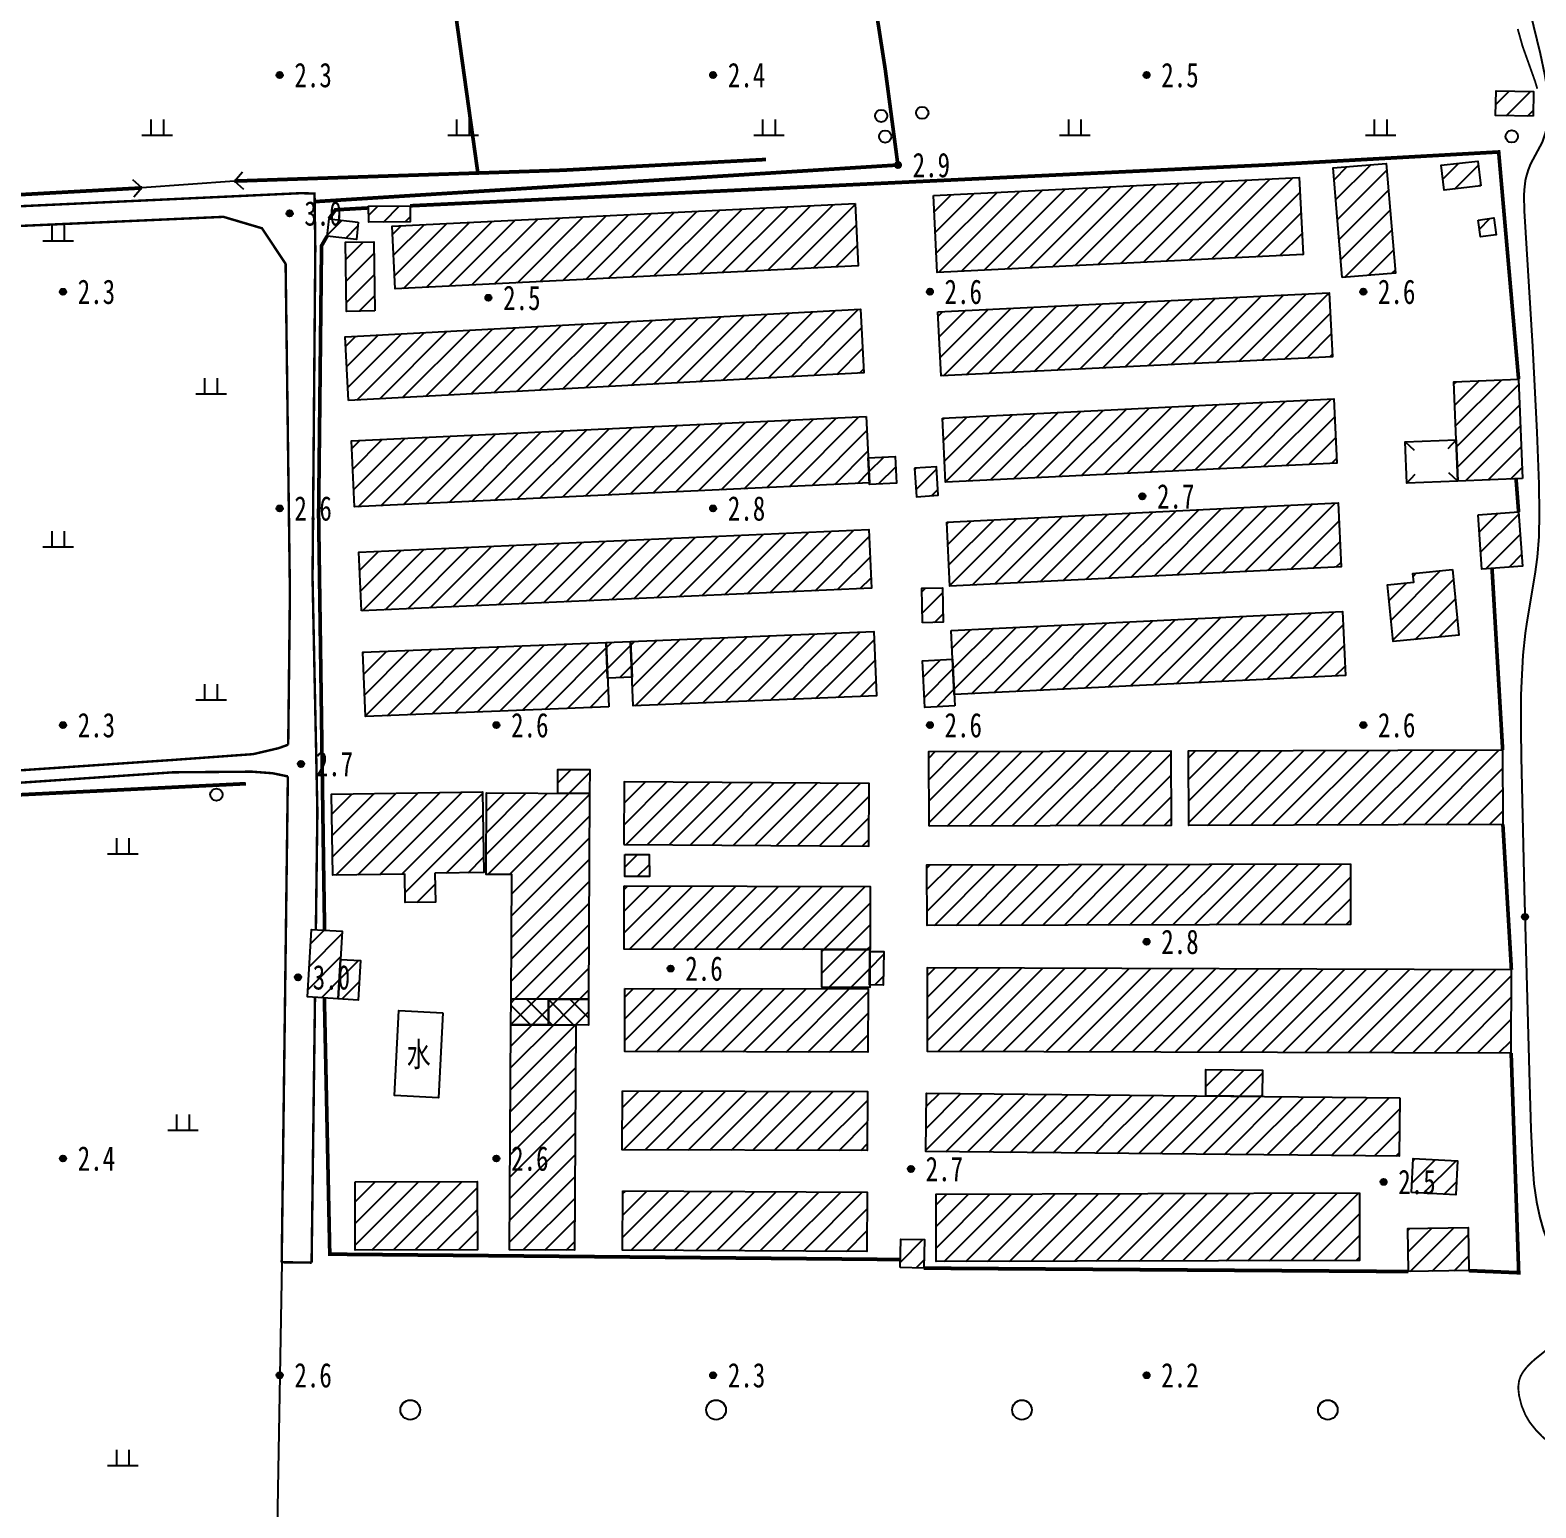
# Model space of a CAD drawing. Header units: metres. Extents: x 494039 to 619385, y 3351420 to 3402703.
# Drawn here: x 589839.6 to 590085.7, y 3392654.9 to 3392896.5 of the extents above; entities that cross this region are included whole.
import ezdxf
from ezdxf.enums import TextEntityAlignment as Align

# ---------------------------------------------------------------- set-up
doc = ezdxf.new("R2010")
doc.units = ezdxf.units.M
for name, pattern in [('2180', [0]), ('2430', [0]), ('4410a', [0]), ('8521', [0]), ('9610', [0])]:
    doc.linetypes.add(name, pattern=pattern)
for name, color, linetype in [('220200', 130, 'Continuous'), ('220900', 130, '2180'), ('261000', 141, 'Continuous'), ('310300', 8, 'Continuous'), ('310500', 8, 'Continuous'), ('310600', 8, 'Continuous'), ('380201', 8, '2430'), ('420500', 8, 'Continuous'), ('440200', 8, '4410a'), ('510301', 8, 'Continuous'), ('720100', 8, 'Continuous'), ('760201', 8, '8521'), ('810100', 8, '9610'), ('810302', 8, 'Continuous'), ('810501', 8, 'Continuous')]:
    doc.layers.add(name, color=color, linetype=linetype)
doc.layers.add('710101', color=8, linetype='Continuous', lineweight=0)
pattern_1 = [(45, (0, 0), (-1.767766953, 1.767766953), []), (135, (0, 0), (-1.767766953, -1.767766953), [])]
pattern_2 = [(45, (0, 0), (-1.767766953, 1.767766953), [])]

# ---------------------------------------------------------------- blocks, each defined once
blk = doc.blocks.new('gc170')
at = {"linetype": 'Continuous'}
blk.add_circle((0, 0), 0.5, dxfattribs=at)
blk = doc.blocks.new('p_point')
for radius in [0.25, 0.2, 0.15, 0.1, 0.05]:
    blk.add_circle((0, 0), radius)
blk.add_point((0, 0))
blk = doc.blocks.new('v1')
blk.add_circle((0, 0), 0.8)
blk = doc.blocks.new('vm')
at = {"linetype": 'Continuous'}
for p, q in [((-0.5, 0), (-0.5, 1.3)), ((0.5, 1.3), (0.5, 0)), ((1.25, 0), (-1.25, 0))]:
    blk.add_line(p, q, dxfattribs=at)
blk = doc.blocks.new('1-3&1-4')
at = {"layer": '310300', "linetype": 'Continuous'}
h = blk.add_hatch(dxfattribs=at)
h.set_pattern_fill('ANSI31', color=8, scale=20, style=0)
h.set_pattern_definition(pattern_2)
h.paths.add_polyline_path([(590085.2551, 3392882.3874), (590079.1473, 3392882.4788), (590079.2079, 3392886.5284), (590085.3156, 3392886.4371)])
h = blk.add_hatch(dxfattribs=at)
h.set_pattern_fill('ANSI31', color=8, scale=20, style=0)
h.set_pattern_definition(pattern_2)
h.paths.add_polyline_path([(590054.0772, 3392856.0257), (590052.5918, 3392873.948), (590061.2662, 3392874.6669), (590062.7516, 3392856.7447)])
h = blk.add_hatch(dxfattribs=at)
h.set_pattern_fill('ANSI31', color=8, scale=20, style=0)
h.set_pattern_definition(pattern_2)
h.paths.add_polyline_path([(590076.7088, 3392870.9801), (590070.7144, 3392870.2772), (590070.2362, 3392874.3553), (590076.2306, 3392875.0582)])
h = blk.add_hatch(dxfattribs=at)
h.set_pattern_fill('ANSI31', color=8, scale=20, style=0)
h.set_pattern_definition(pattern_2)
h.paths.add_polyline_path([(589987.2462, 3392869.4218), (590047.0533, 3392872.3507), (590047.6688, 3392859.7825), (589987.8617, 3392856.8536)])
h = blk.add_hatch(dxfattribs=at)
h.set_pattern_fill('ANSI31', color=8, scale=20, style=0)
h.set_pattern_definition(pattern_2)
h.paths.add_polyline_path([(589901.6947, 3392867.7388), (589901.7213, 3392865.1234), (589894.941, 3392865.0545), (589894.9145, 3392867.6699)])
h = blk.add_hatch(dxfattribs=at)
h.set_pattern_fill('ANSI31', color=8, scale=20, style=0)
h.set_pattern_definition(pattern_2)
h.paths.add_polyline_path([(589974.4525, 3392868.1382), (589974.9592, 3392857.9224), (589899.2663, 3392854.1685), (589898.7596, 3392864.3844)])
h = blk.add_hatch(dxfattribs=at)
h.set_pattern_fill('ANSI31', color=8, scale=20, style=0)
h.set_pattern_definition(pattern_2)
h.paths.add_polyline_path([(589893.2273, 3392865.0805), (589892.9135, 3392862.2478), (589888.1201, 3392862.7788), (589888.4339, 3392865.6115)])
h = blk.add_hatch(dxfattribs=at)
h.set_pattern_fill('ANSI31', color=8, scale=20, style=0)
h.set_pattern_definition(pattern_2)
h.paths.add_polyline_path([(590076.2835, 3392865.3912), (590078.8527, 3392865.7439), (590079.2269, 3392863.0179), (590076.6577, 3392862.6652)])
h = blk.add_hatch(dxfattribs=at)
h.set_pattern_fill('ANSI31', color=8, scale=20, style=0)
h.set_pattern_definition(pattern_2)
h.paths.add_polyline_path([(589895.9277, 3392850.5396), (589891.2971, 3392850.4799), (589891.1513, 3392861.7886), (589895.7819, 3392861.8483)])
h = blk.add_hatch(dxfattribs=at)
h.set_pattern_fill('ANSI31', color=8, scale=20, style=0)
h.set_pattern_definition(pattern_2)
h.paths.add_polyline_path([(589987.9714, 3392850.3891), (590051.9506, 3392853.5222), (590052.4633, 3392843.0516), (589988.4841, 3392839.9185)])
h = blk.add_hatch(dxfattribs=at)
h.set_pattern_fill('ANSI31', color=8, scale=20, style=0)
h.set_pattern_definition(pattern_2)
h.paths.add_polyline_path([(589891.6141, 3392835.9105), (589891.0571, 3392846.325), (589975.33, 3392850.8324), (589975.887, 3392840.4178)])
h = blk.add_hatch(dxfattribs=at)
h.set_pattern_fill('ANSI31', color=8, scale=20, style=0)
h.set_pattern_definition(pattern_2)
h.paths.add_polyline_path([(590083.5382, 3392823.1316), (590072.9609, 3392822.7158), (590072.3213, 3392838.9846), (590082.8986, 3392839.4004)])
h = blk.add_hatch(dxfattribs=at)
h.set_pattern_fill('ANSI31', color=8, scale=20, style=0)
h.set_pattern_definition(pattern_2)
h.paths.add_polyline_path([(589988.7063, 3392833.0231), (590052.6855, 3392836.1563), (590053.1983, 3392825.6857), (589989.2191, 3392822.5525)])
h = blk.add_hatch(dxfattribs=at)
h.set_pattern_fill('ANSI31', color=8, scale=20, style=0)
h.set_pattern_definition(pattern_2)
h.paths.add_polyline_path([(589976.2621, 3392833.2728), (589976.7696, 3392822.4516), (589892.5968, 3392818.5037), (589892.0892, 3392829.3248)])
h = blk.add_hatch(dxfattribs=at)
h.set_pattern_fill('ANSI31', color=8, scale=20, style=0)
h.set_pattern_definition(pattern_2)
h.paths.add_polyline_path([(589976.578, 3392826.5369), (589980.9976, 3392826.7442), (589981.2016, 3392822.394), (589976.782, 3392822.1867)])
h = blk.add_hatch(dxfattribs=at)
h.set_pattern_fill('ANSI31', color=8, scale=20, style=0)
h.set_pattern_definition(pattern_2)
h.paths.add_polyline_path([(589984.1713, 3392824.8317), (589984.475, 3392820.1791), (589988.0275, 3392820.411), (589987.7239, 3392825.0636)])
h = blk.add_hatch(dxfattribs=at)
h.set_pattern_fill('ANSI31', color=8, scale=20, style=0)
h.set_pattern_definition(pattern_2)
h.paths.add_polyline_path([(589989.4191, 3392816.0333), (590053.3983, 3392819.1664), (590053.9111, 3392808.6958), (589989.9319, 3392805.5627)])
h = blk.add_hatch(dxfattribs=at)
h.set_pattern_fill('ANSI31', color=8, scale=20, style=0)
h.set_pattern_definition(pattern_2)
h.paths.add_polyline_path([(590076.2688, 3392817.2149), (590082.9, 3392817.6774), (590083.5179, 3392808.8177), (590076.8867, 3392808.3552)])
h = blk.add_hatch(dxfattribs=at)
h.set_pattern_fill('ANSI31', color=8, scale=20, style=0)
h.set_pattern_definition(pattern_2)
h.paths.add_polyline_path([(589893.7194, 3392801.53), (589893.294, 3392811.1351), (589976.6661, 3392814.8281), (589977.0916, 3392805.2231)])
h = blk.add_hatch(dxfattribs=at)
h.set_pattern_fill('ANSI31', color=8, scale=20, style=0)
h.set_pattern_definition(pattern_2)
h.paths.add_polyline_path([(590072.0714, 3392808.2829), (590073.1342, 3392797.5617), (590062.4084, 3392796.4985), (590061.4882, 3392805.7823), (590065.7643, 3392806.2062), (590065.6219, 3392807.6436)])
h = blk.add_hatch(dxfattribs=at)
h.set_pattern_fill('ANSI31', color=8, scale=20, style=0)
h.set_pattern_definition(pattern_2)
h.paths.add_polyline_path([(589985.4529, 3392799.5802), (589985.3531, 3392805.203), (589988.7257, 3392805.2629), (589988.8255, 3392799.6402)])
h = blk.add_hatch(dxfattribs=at)
h.set_pattern_fill('ANSI31', color=8, scale=20, style=0)
h.set_pattern_definition(pattern_2)
h.paths.add_polyline_path([(589990.1296, 3392798.2949), (590054.1088, 3392801.428), (590054.6216, 3392790.9574), (589990.6424, 3392787.8242)])
h = blk.add_hatch(dxfattribs=at)
h.set_pattern_fill('ANSI31', color=8, scale=20, style=0)
h.set_pattern_definition(pattern_2)
h.paths.add_polyline_path([(589937.7366, 3392796.5311), (589977.4872, 3392798.146), (589977.9151, 3392787.6128), (589938.1645, 3392785.9978)])
h = blk.add_hatch(dxfattribs=at)
h.set_pattern_fill('ANSI31', color=8, scale=20, style=0)
h.set_pattern_definition(pattern_2)
h.paths.add_polyline_path([(589934.1548, 3392785.8349), (589894.3957, 3392784.2197), (589893.9677, 3392794.7529), (589933.7268, 3392796.3682)])
h = blk.add_hatch(dxfattribs=at)
h.set_pattern_fill('ANSI31', color=8, scale=20, style=0)
h.set_pattern_definition(pattern_2)
h.paths.add_polyline_path([(589937.9746, 3392790.6729), (589933.9648, 3392790.51), (589933.7268, 3392796.3682), (589937.7366, 3392796.5311)])
h = blk.add_hatch(dxfattribs=at)
h.set_pattern_fill('ANSI31', color=8, scale=20, style=0)
h.set_pattern_definition(pattern_2)
h.paths.add_polyline_path([(589990.7335, 3392785.9635), (589985.8437, 3392785.724), (589985.4696, 3392793.363), (589990.3594, 3392793.6025)])
h = blk.add_hatch(dxfattribs=at)
h.set_pattern_fill('ANSI31', color=8, scale=20, style=0)
h.set_pattern_definition(pattern_2)
h.paths.add_polyline_path([(589986.5519, 3392766.3101), (589986.5167, 3392778.4972), (590026.0739, 3392778.6114), (590026.109, 3392766.4243)])
h = blk.add_hatch(dxfattribs=at)
h.set_pattern_fill('ANSI31', color=8, scale=20, style=0)
h.set_pattern_definition(pattern_2)
h.paths.add_polyline_path([(590080.2947, 3392778.768), (590080.3298, 3392766.5808), (590028.9975, 3392766.4326), (590028.9623, 3392778.6198)])
h = blk.add_hatch(dxfattribs=at)
h.set_pattern_fill('ANSI31', color=8, scale=20, style=0)
h.set_pattern_definition(pattern_2)
h.paths.add_polyline_path([(589925.8369, 3392771.6769), (589925.8588, 3392775.5866), (589931.0626, 3392775.5575), (589931.0407, 3392771.6478)])
h = blk.add_hatch(dxfattribs=at)
h.set_pattern_fill('ANSI31', color=8, scale=20, style=0)
h.set_pattern_definition(pattern_2)
h.paths.add_polyline_path([(589936.6397, 3392763.3267), (589976.6678, 3392763.065), (589976.7345, 3392773.273), (589936.7065, 3392773.5348)])
h = blk.add_hatch(dxfattribs=at)
h.set_pattern_fill('ANSI31', color=8, scale=20, style=0)
h.set_pattern_definition(pattern_2)
h.paths.add_polyline_path([(589905.7541, 3392758.624), (589905.8255, 3392753.9025), (589900.9093, 3392753.8281), (589900.839, 3392758.4742), (589889.0623, 3392758.2959), (589888.8616, 3392771.5468), (589913.5202, 3392771.9201), (589913.7197, 3392758.7446)])
h = blk.add_hatch(dxfattribs=at)
h.set_pattern_fill('ANSI31', color=8, scale=20, style=0)
h.set_pattern_definition(pattern_2)
h.paths.add_polyline_path([(589918.1929, 3392738.0826), (589918.3064, 3392758.3962), (589914.1234, 3392758.4195), (589914.1978, 3392771.7419), (589931.0407, 3392771.6478), (589930.8528, 3392738.0119)])
h = blk.add_hatch(dxfattribs=at)
h.set_pattern_fill('ANSI31', color=8, scale=20, style=0)
h.set_pattern_definition(pattern_2)
h.paths.add_polyline_path([(589936.7953, 3392761.6649), (589940.7968, 3392761.6844), (589940.8144, 3392758.0802), (589936.8129, 3392758.0607)])
h = blk.add_hatch(dxfattribs=at)
h.set_pattern_fill('ANSI31', color=8, scale=20, style=0)
h.set_pattern_definition(pattern_2)
h.paths.add_polyline_path([(590055.3985, 3392760.165), (590055.4208, 3392750.234), (589986.2017, 3392750.078), (589986.1793, 3392760.009)])
h = blk.add_hatch(dxfattribs=at)
h.set_pattern_fill('ANSI31', color=8, scale=20, style=0)
h.set_pattern_definition(pattern_2)
h.paths.add_polyline_path([(589936.6974, 3392756.5464), (589976.9025, 3392756.4483), (589976.8773, 3392746.1239), (589936.6722, 3392746.222)])
h = blk.add_hatch(dxfattribs=at)
h.set_pattern_fill('ANSI31', color=8, scale=20, style=0)
h.set_pattern_definition(pattern_2)
h.paths.add_polyline_path([(589889.9164, 3392738.0888), (589884.896, 3392738.3913), (589885.5619, 3392749.4422), (589890.5823, 3392749.1397)])
h = blk.add_hatch(dxfattribs=at)
h.set_pattern_fill('ANSI31', color=8, scale=20, style=0)
h.set_pattern_definition(pattern_2)
h.paths.add_polyline_path([(589890.3043, 3392744.5262), (589893.6084, 3392744.3271), (589893.2205, 3392737.8897), (589889.9164, 3392738.0888)])
h = blk.add_hatch(dxfattribs=at)
h.set_pattern_fill('ANSI31', color=8, scale=20, style=0)
h.set_pattern_definition(pattern_2)
h.paths.add_polyline_path([(589976.8412, 3392746.124), (589976.8262, 3392739.9481), (589968.9888, 3392739.9673), (589969.0039, 3392746.1431)])
h = blk.add_hatch(dxfattribs=at)
h.set_pattern_fill('ANSI31', color=8, scale=20, style=0)
h.set_pattern_definition(pattern_2)
h.paths.add_polyline_path([(589976.8723, 3392745.8432), (589979.1093, 3392745.8029), (589979.0109, 3392740.3424), (589976.7739, 3392740.3827)])
h = blk.add_hatch(dxfattribs=at)
h.set_pattern_fill('ANSI31', color=8, scale=20, style=0)
h.set_pattern_definition(pattern_2)
h.paths.add_polyline_path([(590081.6852, 3392729.2317), (590081.7259, 3392742.8461), (589986.2437, 3392743.1318), (589986.203, 3392729.5174)])
h = blk.add_hatch(dxfattribs=at)
h.set_pattern_fill('ANSI31', color=8, scale=20, style=0)
h.set_pattern_definition(pattern_2)
h.paths.add_polyline_path([(589936.8031, 3392739.7972), (589976.5521, 3392739.6941), (589976.5253, 3392729.352), (589936.7762, 3392729.4551)])
h = blk.add_hatch(dxfattribs=at)
h.set_pattern_fill('ANSI31', color=8, scale=20, style=0)
h.set_pattern_definition(pattern_2)
h.paths.add_polyline_path([(589928.7868, 3392733.7918), (589928.5811, 3392696.9738), (589917.9636, 3392697.0331), (589918.1693, 3392733.8512)])
h = blk.add_hatch(dxfattribs=at)
h.set_pattern_fill('ANSI31', color=8, scale=20, style=0)
h.set_pattern_definition(pattern_2)
h.paths.add_polyline_path([(590031.7558, 3392722.2132), (590031.7965, 3392726.5068), (590041.038, 3392726.4192), (590040.9973, 3392722.1256)])
h = blk.add_hatch(dxfattribs=at)
h.set_pattern_fill('ANSI31', color=8, scale=20, style=0)
h.set_pattern_definition(pattern_2)
h.paths.add_polyline_path([(589936.388, 3392723.0487), (589976.4467, 3392722.9597), (589976.4253, 3392713.3036), (589936.3665, 3392713.3926)])
h = blk.add_hatch(dxfattribs=at)
h.set_pattern_fill('ANSI31', color=8, scale=20, style=0)
h.set_pattern_definition(pattern_2)
h.paths.add_polyline_path([(590063.4671, 3392721.9126), (590063.3767, 3392712.3738), (589985.9977, 3392713.1072), (589986.0881, 3392722.646)])
h = blk.add_hatch(dxfattribs=at)
h.set_pattern_fill('ANSI31', color=8, scale=20, style=0)
h.set_pattern_definition(pattern_2)
h.paths.add_polyline_path([(590065.3768, 3392706.4065), (590065.6572, 3392711.9748), (590072.9316, 3392711.6085), (590072.6513, 3392706.0402)])
h = blk.add_hatch(dxfattribs=at)
h.set_pattern_fill('ANSI31', color=8, scale=20, style=0)
h.set_pattern_definition(pattern_2)
h.paths.add_polyline_path([(589892.697, 3392708.1839), (589912.6739, 3392708.2369), (589912.7035, 3392697.0625), (589892.7266, 3392697.0095)])
h = blk.add_hatch(dxfattribs=at)
h.set_pattern_fill('ANSI31', color=8, scale=20, style=0)
h.set_pattern_definition(pattern_2)
h.paths.add_polyline_path([(589936.4403, 3392706.6908), (589976.3877, 3392706.4698), (589976.3342, 3392696.7837), (589936.3868, 3392697.0046)])
h = blk.add_hatch(dxfattribs=at)
h.set_pattern_fill('ANSI31', color=8, scale=20, style=0)
h.set_pattern_definition(pattern_2)
h.paths.add_polyline_path([(590056.8854, 3392706.3467), (590056.9151, 3392695.3154), (589987.692, 3392695.1286), (589987.6622, 3392706.1599)])
h = blk.add_hatch(dxfattribs=at)
h.set_pattern_fill('ANSI31', color=8, scale=20, style=0)
h.set_pattern_definition(pattern_2)
h.paths.add_polyline_path([(590074.7659, 3392693.6463), (590064.8868, 3392693.4956), (590064.779, 3392700.5597), (590074.6582, 3392700.7103)])
h = blk.add_hatch(dxfattribs=at)
h.set_pattern_fill('ANSI31', color=8, scale=20, style=0)
h.set_pattern_definition(pattern_2)
h.paths.add_polyline_path([(589981.7975, 3392694.1329), (589981.8921, 3392698.7938), (589985.7603, 3392698.7153), (589985.6657, 3392694.0545)])
at = {"layer": '310500', "linetype": 'Continuous'}
h = blk.add_hatch(dxfattribs=at)
h.set_pattern_fill('ANSI37', color=8, scale=20, style=0)
h.set_pattern_definition(pattern_1)
h.paths.add_polyline_path([(589924.3237, 3392738.0483), (589924.3, 3392733.8169), (589918.1693, 3392733.8512), (589918.1929, 3392738.0826)])
h = blk.add_hatch(dxfattribs=at)
h.set_pattern_fill('ANSI37', color=8, scale=20, style=0)
h.set_pattern_definition(pattern_1)
h.paths.add_polyline_path([(589924.3237, 3392738.0483), (589930.8528, 3392738.0119), (589930.8292, 3392733.7804), (589924.3, 3392733.8169)])
at = {"layer": '220200', "color": 141, "linetype": 'Continuous', "const_width": 0.6, "flags": 128}
for points in [[(589912.7697, 3392873.0945), (589903.1285, 3392942.0924)], [(589872.9621, 3392871.7772), (589926.5828, 3392873.5516), (589959.8782, 3392875.3133)], [(589635.486, 3392859.7409), (589691.3171, 3392863.2196), (589763.1181, 3392866.4524), (589829.4436, 3392869.0936), (589857.8572, 3392870.6593)]]:
    blk.add_lwpolyline(points, dxfattribs=at)
at = {"layer": '220200', "color": 141, "linetype": 'Continuous', "const_width": 0.6, "elevation": 3.0347, "flags": 128}
blk.add_lwpolyline([(589807.5351, 3392768.4397), (589836.691, 3392771.3875), (589874.8435, 3392773.2555)], dxfattribs=at)
at = {"layer": '220900', "color": 141, "linetype": 'Continuous'}
for p, q in [((589857.8572, 3392870.6593), (589856.3425, 3392871.9653)), ((589872.9621, 3392871.7772), (589874.2681, 3392873.2919)), ((589872.9621, 3392871.7772), (589874.4768, 3392870.4712)), ((589857.8572, 3392870.6593), (589856.5512, 3392869.1446))]:
    blk.add_line(p, q, dxfattribs=at)
at = {"layer": '220900', "color": 141, "linetype": '2180', "elevation": 2.7966, "flags": 128}
blk.add_lwpolyline([(589872.9621, 3392871.7772), (589857.8572, 3392870.6593)], dxfattribs=at)
at = {"layer": '261000', "color": 141, "linetype": 'Continuous', "flags": 128}
blk.add_lwpolyline([(589907.0476, 3392735.7743), (589906.3181, 3392721.8856), (589899.1431, 3392722.2625), (589899.8726, 3392736.1512)], close=True, dxfattribs=at)
at = {"layer": '310300', "color": 8, "linetype": 'Continuous', "flags": 128}
for points, elevation in [([(590085.2551, 3392882.3874), (590079.1473, 3392882.4788), (590079.2079, 3392886.5284), (590085.3156, 3392886.4371)], 6.7615), ([(590054.0772, 3392856.0257), (590052.5918, 3392873.948), (590061.2662, 3392874.6669), (590062.7516, 3392856.7447)], 7.268), ([(590076.7088, 3392870.9801), (590070.7144, 3392870.2772), (590070.2362, 3392874.3553), (590076.2306, 3392875.0582)], 7.2279), ([(589987.2462, 3392869.4218), (590047.0533, 3392872.3507), (590047.6688, 3392859.7825), (589987.8617, 3392856.8536)], 6.4944), ([(589974.4525, 3392868.1382), (589974.9592, 3392857.9224), (589899.2663, 3392854.1685), (589898.7596, 3392864.3844)], 6.4641), ([(589895.9277, 3392850.5396), (589891.2971, 3392850.4799), (589891.1513, 3392861.7886), (589895.7819, 3392861.8483)], 6.9601), ([(589987.9714, 3392850.3891), (590051.9506, 3392853.5222), (590052.4633, 3392843.0516), (589988.4841, 3392839.9185)], 6.4944), ([(589891.6141, 3392835.9105), (589891.0571, 3392846.325), (589975.33, 3392850.8324), (589975.887, 3392840.4178)], 6.5785), ([(590083.5382, 3392823.1316), (590072.9609, 3392822.7158), (590072.3213, 3392838.9846), (590082.8986, 3392839.4004)], 8.3387), ([(589988.7063, 3392833.0231), (590052.6855, 3392836.1563), (590053.1983, 3392825.6857), (589989.2191, 3392822.5525)], 6.4944), ([(589976.2621, 3392833.2728), (589976.7696, 3392822.4516), (589892.5968, 3392818.5037), (589892.0892, 3392829.3248)], 6.6644), ([(589976.578, 3392826.5369), (589980.9976, 3392826.7442), (589981.2016, 3392822.394), (589976.782, 3392822.1867)], 6.2065), ([(589984.1713, 3392824.8317), (589984.475, 3392820.1791), (589988.0275, 3392820.411), (589987.7239, 3392825.0636)], 6.6447), ([(589989.4191, 3392816.0333), (590053.3983, 3392819.1664), (590053.9111, 3392808.6958), (589989.9319, 3392805.5627)], 6.4944), ([(590072.0714, 3392808.2829), (590073.1342, 3392797.5617), (590062.4084, 3392796.4985), (590061.4882, 3392805.7823), (590065.7643, 3392806.2062), (590065.6219, 3392807.6436)], 11.3438), ([(589985.4529, 3392799.5802), (589985.3531, 3392805.203), (589988.7257, 3392805.2629), (589988.8255, 3392799.6402)], 6.3553), ([(589990.1296, 3392798.2949), (590054.1088, 3392801.428), (590054.6216, 3392790.9574), (589990.6424, 3392787.8242)], 6.4944), ([(589937.7366, 3392796.5311), (589977.4872, 3392798.146), (589977.9151, 3392787.6128), (589938.1645, 3392785.9978)], 6.7716), ([(589934.1548, 3392785.8349), (589894.3957, 3392784.2197), (589893.9677, 3392794.7529), (589933.7268, 3392796.3682)], 6.5044), ([(589937.9746, 3392790.6729), (589933.9648, 3392790.51), (589933.7268, 3392796.3682), (589937.7366, 3392796.5311)], 6.5044), ([(589986.5519, 3392766.3101), (589986.5167, 3392778.4972), (590026.0739, 3392778.6114), (590026.109, 3392766.4243)], 6.2217), ([(590080.2947, 3392778.768), (590080.3298, 3392766.5808), (590028.9975, 3392766.4326), (590028.9623, 3392778.6198)], 6.2217), ([(589905.7541, 3392758.624), (589905.8255, 3392753.9025), (589900.9093, 3392753.8281), (589900.839, 3392758.4742), (589889.0623, 3392758.2959), (589888.8616, 3392771.5468), (589913.5202, 3392771.9201), (589913.7197, 3392758.7446)], 6.9318), ([(589918.1929, 3392738.0826), (589918.3064, 3392758.3962), (589914.1234, 3392758.4195), (589914.1978, 3392771.7419), (589931.0407, 3392771.6478), (589930.8528, 3392738.0119)], 8.0385), ([(589936.7953, 3392761.6649), (589940.7968, 3392761.6844), (589940.8144, 3392758.0802), (589936.8129, 3392758.0607)], 6.4265), ([(589936.6974, 3392756.5464), (589976.9025, 3392756.4483), (589976.8773, 3392746.1239), (589936.6722, 3392746.222)], 6.4599), ([(589976.8412, 3392746.124), (589976.8262, 3392739.9481), (589968.9888, 3392739.9673), (589969.0039, 3392746.1431)], 6.3931), ([(589936.8031, 3392739.7972), (589976.5521, 3392739.6941), (589976.5253, 3392729.352), (589936.7762, 3392729.4551)], 6.4265), ([(589928.7868, 3392733.7918), (589928.5811, 3392696.9738), (589917.9636, 3392697.0331), (589918.1693, 3392733.8512)], 7.6505), ([(590031.7558, 3392722.2132), (590031.7965, 3392726.5068), (590041.038, 3392726.4192), (590040.9973, 3392722.1256)], 6.9619), ([(589936.388, 3392723.0487), (589976.4467, 3392722.9597), (589976.4253, 3392713.3036), (589936.3665, 3392713.3926)], 6.5267), ([(590065.3768, 3392706.4065), (590065.6572, 3392711.9748), (590072.9316, 3392711.6085), (590072.6513, 3392706.0402)], 6.727), ([(589892.697, 3392708.1839), (589912.6739, 3392708.2369), (589912.7035, 3392697.0625), (589892.7266, 3392697.0095)], 6.9382), ([(589936.4403, 3392706.6908), (589976.3877, 3392706.4698), (589976.3342, 3392696.7837), (589936.3868, 3392697.0046)], 6.6436), ([(590056.8854, 3392706.3467), (590056.9151, 3392695.3154), (589987.692, 3392695.1286), (589987.6622, 3392706.1599)], 6.9085), ([(589981.7975, 3392694.1329), (589981.8921, 3392698.7938), (589985.7603, 3392698.7153), (589985.6657, 3392694.0545)], 6.8918)]:
    blk.add_lwpolyline(points, close=True, dxfattribs=dict(at, elevation=elevation))
for points in [[(589901.6947, 3392867.7388), (589901.7213, 3392865.1234), (589894.941, 3392865.0545), (589894.9145, 3392867.6699)], [(589893.2273, 3392865.0805), (589892.9135, 3392862.2478), (589888.1201, 3392862.7788), (589888.4339, 3392865.6115)], [(590076.2835, 3392865.3912), (590078.8527, 3392865.7439), (590079.2269, 3392863.0179), (590076.6577, 3392862.6652)], [(590076.2688, 3392817.2149), (590082.9, 3392817.6774), (590083.5179, 3392808.8177), (590076.8867, 3392808.3552)], [(589893.7194, 3392801.53), (589893.294, 3392811.1351), (589976.6661, 3392814.8281), (589977.0916, 3392805.2231)], [(589990.7335, 3392785.9635), (589985.8437, 3392785.724), (589985.4696, 3392793.363), (589990.3594, 3392793.6025)], [(589925.8369, 3392771.6769), (589925.8588, 3392775.5866), (589931.0626, 3392775.5575), (589931.0407, 3392771.6478)], [(589936.6397, 3392763.3267), (589976.6678, 3392763.065), (589976.7345, 3392773.273), (589936.7065, 3392773.5348)], [(590055.3985, 3392760.165), (590055.4208, 3392750.234), (589986.2017, 3392750.078), (589986.1793, 3392760.009)], [(589889.9164, 3392738.0888), (589884.896, 3392738.3913), (589885.5619, 3392749.4422), (589890.5823, 3392749.1397)], [(589890.3043, 3392744.5262), (589893.6084, 3392744.3271), (589893.2205, 3392737.8897), (589889.9164, 3392738.0888)], [(589976.8723, 3392745.8432), (589979.1093, 3392745.8029), (589979.0109, 3392740.3424), (589976.7739, 3392740.3827)], [(590081.6852, 3392729.2317), (590081.7259, 3392742.8461), (589986.2437, 3392743.1318), (589986.203, 3392729.5174)], [(590063.4671, 3392721.9126), (590063.3767, 3392712.3738), (589985.9977, 3392713.1072), (589986.0881, 3392722.646)], [(590074.7659, 3392693.6463), (590064.8868, 3392693.4956), (590064.779, 3392700.5597), (590074.6582, 3392700.7103)]]:
    blk.add_lwpolyline(points, close=True, dxfattribs=at)
at = {"layer": '310500', "color": 8, "linetype": 'Continuous', "flags": 128}
for points in [[(589924.3237, 3392738.0483), (589924.3, 3392733.8169), (589918.1693, 3392733.8512), (589918.1929, 3392738.0826)], [(589924.3237, 3392738.0483), (589930.8528, 3392738.0119), (589930.8292, 3392733.7804), (589924.3, 3392733.8169)]]:
    blk.add_lwpolyline(points, close=True, dxfattribs=at)
at = {"layer": '310600', "color": 8, "linetype": 'Continuous'}
for p, q in [((590064.3561, 3392829.1604), (590065.8248, 3392827.8028)), ((590072.6946, 3392829.4882), (590071.337, 3392828.0195)), ((590064.6223, 3392822.3879), (590065.9799, 3392823.8566)), ((590072.9609, 3392822.7158), (590071.4922, 3392824.0734))]:
    blk.add_line(p, q, dxfattribs=at)
at = {"layer": '310600', "color": 8, "linetype": 'Continuous', "elevation": 8.5657, "flags": 128}
blk.add_lwpolyline([(590072.9609, 3392822.7158), (590064.6223, 3392822.3879), (590064.3561, 3392829.1604), (590072.6946, 3392829.4882)], close=True, dxfattribs=at)
at = {"layer": '380201', "color": 8, "linetype": '2430', "const_width": 0.6, "flags": 128}
for points in [[(590082.8986, 3392839.4004), (590079.6436, 3392876.5375), (590042.001, 3392874.4309), (589901.6947, 3392867.7388)], [(589888.1201, 3392862.7788), (589887.2144, 3392861.2123), (589886.7346, 3392817.3287), (589887.5655, 3392758.7568)], [(590081.7259, 3392742.8461), (590080.3298, 3392766.5808)], [(589887.6775, 3392738.2237), (589888.5624, 3392696.3388), (589981.8244, 3392695.4587)]]:
    blk.add_lwpolyline(points, dxfattribs=at)
for points, elevation in [([(589894.9173, 3392867.3938), (589889.4758, 3392867.0769), (589888.4339, 3392865.6115)], 5.588), ([(590082.9, 3392817.6774), (590082.4842, 3392823.0902)], 6.681), ([(590080.2947, 3392778.768), (590078.5544, 3392808.4715)], 6.1735), ([(589887.5655, 3392758.7568), (589887.717, 3392749.3124)], 4.8579), ([(590074.7659, 3392693.6463), (590082.9228, 3392693.3003), (590081.6852, 3392729.2317)], 6.2358), ([(589985.6657, 3392694.0545), (590064.8868, 3392693.4956)], 6.2358)]:
    blk.add_lwpolyline(points, dxfattribs=dict(at, elevation=elevation))
at = {"layer": '420500', "color": 8, "linetype": 'Continuous', "const_width": 0.4, "flags": 128}
for points in [[(589595.7744, 3392938.7171), (589598.0439, 3392932.4965), (589601.0288, 3392923.7606), (589603.0438, 3392915.8578), (589606.2948, 3392891.4006), (589609.0114, 3392869.1279), (589611.1915, 3392862.0299), (589612.8208, 3392859.5064), (589615.3707, 3392858.0122), (589618.0603, 3392856.7516), (589619.8022, 3392856.3565), (589628.9135, 3392856.846), (589679.178, 3392860.1683), (589729.6671, 3392863.077), (589820.2572, 3392866.8451), (589883.7984, 3392869.8012), (589886.071, 3392869.7404), (589886.1959, 3392860.8293), (589885.7427, 3392806.9194), (589886.5334, 3392768.6825), (589886.2866, 3392749.3986)], [(589881.7661, 3392779.6307), (589882.0446, 3392804.5256), (589881.3399, 3392858.2472), (589877.4735, 3392864.0671), (589871.1768, 3392865.9314), (589817.9119, 3392863.5467), (589728.5818, 3392859.8583), (589700.2349, 3392858.4016)], [(589700.2349, 3392858.4016), (589699.5986, 3392855.8743), (589701.8698, 3392838.466), (589705.9728, 3392811.4473), (589712.191, 3392775.4678), (589714.199, 3392770.2046), (589717.6542, 3392764.4605), (589720.7498, 3392760.7434), (589722.699, 3392759.421), (589724.4936, 3392758.9172), (589726.1413, 3392758.7745), (589728.0854, 3392758.8234), (589771.7916, 3392766.7269), (589798.2495, 3392770.9751), (589822.957, 3392774.4228), (589862.7706, 3392777.1303), (589876.0464, 3392778.0911), (589880.1505, 3392779.0534), (589881.7661, 3392779.6307)], [(589881.7081, 3392774.4466), (589879.2155, 3392774.9668), (589875.8237, 3392775.2234), (589862.9121, 3392775.1152), (589823.1653, 3392772.4122), (589806.1509, 3392769.8161)], [(589880.7008, 3392695.0181), (589881.7081, 3392774.4466)], [(589880.7008, 3392695.0181), (589885.5898, 3392694.9556)]]:
    blk.add_lwpolyline(points, dxfattribs=at)
at = {"layer": '420500', "color": 8, "linetype": 'Continuous', "const_width": 0.4, "elevation": 3.3261, "flags": 128}
blk.add_lwpolyline([(589886.1448, 3392738.316), (589885.5898, 3392694.9556)], dxfattribs=at)
at = {"layer": '440200', "color": 8, "linetype": '4410a', "const_width": 0.6, "flags": 128}
blk.add_lwpolyline([(589969.8867, 3392951.1047), (589979.3694, 3392890.012), (589981.4335, 3392874.4074), (589886.0895, 3392868.416)], dxfattribs=at)
at = {"layer": '710101', "color": 8, "linetype": 'Continuous', "const_width": 0.3, "elevation": 2, "flags": 128}
for points in [[(590085.9606, 3392886.8737), (590085.5926, 3392888.0956), (590083.5482, 3392893.8216), (590082.7614, 3392896.6456)], [(590089.9044, 3392663.8311), (590088.3169, 3392665.1426), (590086.7811, 3392666.5057), (590085.7848, 3392667.5159), (590084.7013, 3392668.8844), (590084.0281, 3392670.0311), (590083.3887, 3392671.5738), (590082.9832, 3392673.1882), (590082.8673, 3392674.2547), (590082.8666, 3392674.7739), (590082.9776, 3392675.644), (590083.2374, 3392676.399), (590083.6026, 3392677.0475), (590084.1858, 3392677.8055), (590085.0186, 3392678.6597), (590085.6294, 3392679.2058), (590089.7331, 3392682.4918), (590091.4102, 3392684.0623)]]:
    blk.add_lwpolyline(points, dxfattribs=at)
at = {"layer": '760201', "color": 8, "linetype": '8521', "flags": 128}
blk.add_lwpolyline([(589948.5402, 3393111.1023), (589971.9388, 3393123.0557), (589991.0439, 3393131.6399), (589993.8902, 3393133.0287), (589997.9671, 3393135.2883), (590002.3316, 3393137.534), (590007.0476, 3393139.1378), (590010.346, 3393139.8168), (590026.9465, 3393145.6285), (590040.5214, 3393149.1935), (590059.6474, 3393157.0536), (590063.0152, 3393157.5748), (590065.8047, 3393157.1161), (590066.7795, 3393156.5459), (590068.0059, 3393154.6654), (590069.3756, 3393151.5379), (590075.4776, 3393121.6707), (590076.2176, 3393112.2324), (590079.1758, 3393102.2869), (590080.1449, 3393097.694), (590080.4042, 3393096.2205), (590080.7207, 3393093.8183), (590080.8722, 3393091.7512), (590080.9057, 3393089.0896), (590080.482, 3393079.3959), (590080.4832, 3393076.7272), (590080.5824, 3393074.8958), (590080.9205, 3393071.6576), (590082.0306, 3393063.684), (590083.3051, 3393051.9115), (590084.4758, 3393043.8619), (590084.6151, 3393042.5197), (590084.7245, 3393040.5046), (590084.6772, 3393038.1004), (590084.4418, 3393035.2138), (590083.8836, 3393030.8816), (590082.5505, 3393021.7283), (590082.2074, 3393018.352), (590082.1126, 3393016.6436), (590082.0982, 3393013.778), (590082.1594, 3393011.9532), (590082.4515, 3393007.5182), (590082.8387, 3393003.3552), (590084.2948, 3392989.6438), (590084.5045, 3392987.1094), (590084.6932, 3392983.5688), (590084.6927, 3392980.5459), (590084.6059, 3392979.0408), (590084.3918, 3392977.1907), (590083.9913, 3392974.9506), (590083.6956, 3392973.6113), (590082.953, 3392970.7196), (590082.0433, 3392967.6209), (590079.7549, 3392960.3037), (590079.4166, 3392959.0784), (590078.8929, 3392956.8652), (590078.5933, 3392955.1335), (590078.4091, 3392953.3243), (590078.3317, 3392951.5045), (590078.3335, 3392949.677), (590078.3941, 3392947.8436), (590078.6353, 3392944.1652), (590079.2674, 3392937.7077), (590080.5789, 3392926.6193), (590081.396, 3392920.1546), (590082.5237, 3392911.8711), (590083.3819, 3392906.4914), (590084.2706, 3392901.7974), (590084.8013, 3392899.357), (590086.4256, 3392892.6465), (590087.1544, 3392889.2846), (590087.5297, 3392887.0456), (590087.6661, 3392885.9275), (590087.7893, 3392884.0675), (590087.7664, 3392882.5835), (590087.7042, 3392881.8433), (590087.592, 3392881.0464), (590087.3041, 3392879.7753), (590086.7263, 3392878.1648), (590084.8545, 3392874.5841), (590084.4424, 3392873.5929), (590084.1389, 3392872.5407), (590083.996, 3392871.8215), (590083.8251, 3392870.3497), (590083.7805, 3392869.4125), (590083.8164, 3392866.938), (590085.1655, 3392844.7452), (590085.8986, 3392830.7411), (590086.2179, 3392822.2073), (590086.2859, 3392817.4119), (590086.2106, 3392813.6925), (590085.9575, 3392810.3022), (590085.5635, 3392807.4955), (590084.2211, 3392799.7366), (590083.9699, 3392797.8448), (590083.6141, 3392794.258), (590083.352, 3392790.0266), (590083.2786, 3392787.7372), (590083.2507, 3392781.9664), (590083.3073, 3392777.6378), (590083.8329, 3392755.9933), (590084.695, 3392724.2427), (590084.9161, 3392716.7684), (590085.1545, 3392711.0546), (590085.4109, 3392707.8401), (590085.8121, 3392704.8966), (590086.3651, 3392702.3385), (590086.9831, 3392700.2356), (590087.615, 3392698.5175), (590088.2893, 3392697.0072), (590088.8716, 3392695.9057), (590090.5141, 3392693.2185), (590091.2184, 3392691.9186), (590091.6232, 3392690.9437), (590091.7777, 3392690.4426), (590091.9546, 3392689.5237), (590092.0126, 3392688.3552), (590091.8608, 3392686.5035), (590091.52, 3392684.5607), (590090.7602, 3392681.2054), (590090.2537, 3392678.662), (590090.0529, 3392677.2802), (590089.8071, 3392674.3664), (590089.7253, 3392671.44), (590089.7337, 3392669.2399), (590089.8913, 3392664.0966), (590090.0734, 3392660.4187), (590090.3373, 3392656.0044), (590090.9384, 3392647.9221), (590091.216, 3392644.9926), (590091.7097, 3392640.9105), (590092.3386, 3392637.002), (590092.8124, 3392634.4062), (590095.4632, 3392621.0107), (590096.3108, 3392616.4716), (590096.7532, 3392613.8747), (590097.3199, 3392609.9732), (590097.619, 3392607.0451), (590097.6991, 3392605.7439), (590097.7347, 3392603.7926), (590097.6687, 3392602.1779), (590097.5604, 3392600.8887), (590097.1964, 3392597.9892), (590096.0763, 3392590.5774), (590095.7992, 3392587.6719), (590095.7429, 3392585.8552), (590095.7616, 3392584.3605), (590095.9292, 3392581.3691), (590096.1007, 3392579.4995), (590096.3125, 3392577.631), (590096.8401, 3392573.9015), (590097.1557, 3392572.043), (590097.7462, 3392569.0842), (590098.8574, 3392564.688), (590100.6723, 3392558.2893), (590101.6134, 3392554.6902), (590102.1364, 3392552.2825), (590102.3483, 3392551.0744), (590102.5162, 3392549.8623), (590102.6456, 3392548.3921), (590102.6831, 3392546.359), (590102.6431, 3392545.0822), (590102.4001, 3392541.7485), (590101.8441, 3392535.5793), (590101.4226, 3392524.9034), (590100.8171, 3392517.8727), (590100.7699, 3392516.1557), (590100.8503, 3392512.0157), (590100.7283, 3392510.5835), (590100.5487, 3392509.6946), (590100.3662, 3392509.0932), (590099.9552, 3392508.0861), (590099.3106, 3392506.8659), (590098.5239, 3392505.6081), (590097.3421, 3392503.934), (590096.3765, 3392502.7565), (590095.3139, 3392501.6691), (590094.2658, 3392500.7952), (590093.2021, 3392500.0707), (590092.1482, 3392499.4928), (590091.3528, 3392499.1427), (590090.0102, 3392498.6878), (590088.4504, 3392498.3174), (590087.5673, 3392498.1647), (590085.5984, 3392497.9356), (590084.5163, 3392497.8622), (590081.1605, 3392497.8107), (590077.6935, 3392497.9512), (590075.6217, 3392498.0938), (590069.4265, 3392498.6599), (590058.4392, 3392499.8015), (590055.0052, 3392500.1176), (590050.8801, 3392500.4082), (590048.8145, 3392500.4916), (590044.0038, 3392500.4864), (590029.5461, 3392499.9927), (590025.6965, 3392499.9962), (590022.4907, 3392500.1491), (590018.4565, 3392500.5076), (590015.7695, 3392500.8043), (590005.9214, 3392502.0002), (590001.6399, 3392502.4647), (589995.3542, 3392502.9961), (589971.5762, 3392504.6612), (589964.7751, 3392505.2869), (589961.2465, 3392505.7432), (589958.6853, 3392506.1913), (589957.5334, 3392506.4417), (589955.7128, 3392506.9247), (589954.8924, 3392507.1886), (589953.6018, 3392507.7012), (589953.1159, 3392507.9428), (589952.3378, 3392508.4265), (589951.5828, 3392509.0963), (589950.751, 3392510.2), (589950.1549, 3392511.2488), (589948.9275, 3392513.912), (589948.3343, 3392514.8218), (589947.9991, 3392515.1878), (589947.3717, 3392515.7176), (589946.016, 3392516.5548), (589944.055, 3392517.4692), (589943.4362, 3392517.6941), (589942.2547, 3392518.0295), (589940.8477, 3392518.2698), (589939.9541, 3392518.3573), (589937.7864, 3392518.4613), (589927.4474, 3392518.704), (589919.7131, 3392518.7576), (589915.2185, 3392518.6753), (589913.2998, 3392518.5898), (589910.1185, 3392518.3364), (589907.5961, 3392517.9827), (589906.3458, 3392517.7331), (589904.0167, 3392517.0812), (589903.2622, 3392516.8055), (589901.9534, 3392516.2305), (589898.9901, 3392514.5719), (589898.2211, 3392514.2298), (589897.6208, 3392514.0298), (589896.5254, 3392513.7912), (589895.8836, 3392513.7077), (589894.2577, 3392513.6194), (589893.0064, 3392513.6286), (589890.5599, 3392513.778), (589887.4868, 3392514.1407), (589883.2598, 3392514.8217), (589874.8128, 3392516.3267), (589868.8266, 3392517.1984), (589860.2186, 3392518.2493), (589855.0476, 3392518.8245), (589851.0231, 3392519.2405), (589845.4442, 3392519.7326), (589826.2408, 3392520.8274), (589822.7717, 3392521.0917), (589818.3183, 3392521.541), (589816.655, 3392521.7554), (589813.6225, 3392522.249), (589807.9119, 3392523.553), (589805.8203, 3392523.8292), (589803.5887, 3392523.9485), (589802.1606, 3392523.9638), (589793.1592, 3392523.8151), (589787.7755, 3392523.7965), (589763.5919, 3392523.9498), (589755.5317, 3392524.1411), (589750.1404, 3392524.4445), (589745.6415, 3392524.8607), (589743.5496, 3392525.1115), (589740.2809, 3392525.6069), (589738.219, 3392526.0124), (589736.6796, 3392526.3808), (589734.2124, 3392527.0921), (589731.9341, 3392527.8813), (589730.2002, 3392528.579), (589728.5162, 3392529.3619), (589727.0665, 3392530.1629), (589725.9637, 3392530.8936), (589724.5609, 3392532.06), (589723.7566, 3392532.9032), (589723.1291, 3392533.7116), (589722.6065, 3392534.6655), (589722.3591, 3392535.4741), (589722.2175, 3392536.4782), (589722.1327, 3392539.3252), (589721.875, 3392542.34), (589721.4421, 3392545.3094), (589721.044, 3392547.5175), (589719.976, 3392552.6337), (589716.4782, 3392567.9028), (589715.5768, 3392572.2872), (589715.0383, 3392575.409), (589714.8119, 3392577.0177), (589714.4873, 3392580.0701), (589714.3875, 3392581.5096), (589714.3161, 3392584.0286), (589714.438, 3392587.1806), (589714.8925, 3392593.0101), (589714.9468, 3392594.0755), (589714.9081, 3392595.5506), (589714.6955, 3392596.9006), (589714.141, 3392599.6344), (589712.8814, 3392608.1598), (589711.9808, 3392613.1731), (589711.591, 3392615.0918), (589710.7982, 3392618.5225), (589710.3931, 3392620.0334), (589709.7785, 3392622.0357), (589708.4413, 3392625.8063), (589707.8306, 3392627.7735), (589707.4655, 3392629.3969), (589707.1669, 3392631.4637), (589706.4606, 3392638.9312), (589706.341, 3392640.5633), (589706.2217, 3392643.8443), (589706.2344, 3392646.106), (589706.2806, 3392646.8319), (589706.4845, 3392648.135), (589706.8032, 3392649.156), (589707.2036, 3392650.0215), (589707.5366, 3392650.5773), (589708.066, 3392651.2859), (589708.822, 3392652.0902), (589709.3166, 3392652.5375), (589710.3765, 3392653.3721), (589714.7878, 3392656.2995), (589716.067, 3392657.2621), (589716.8274, 3392657.9309), (589717.9187, 3392659.0537), (589719.3841, 3392660.8921), (589720.7721, 3392663.0448), (589721.7057, 3392664.7929), (589722.4705, 3392666.494), (589724.6784, 3392672.1603), (589725.4045, 3392673.7383), (589726.1188, 3392675.0213), (589726.8053, 3392676.023), (589727.7427, 3392677.0915), (589728.8853, 3392678.1315), (589731.2715, 3392680.1563), (589732.1606, 3392681.061), (589732.7873, 3392681.8554), (589733.6974, 3392683.3874), (589734.4535, 3392685.0941), (589734.9901, 3392686.6681), (589735.3674, 3392688.176), (589735.5441, 3392689.1958), (589735.655, 3392690.2104), (589735.713, 3392691.8468), (589735.6231, 3392693.695), (589735.4164, 3392695.3327), (589735.092, 3392696.9542), (589734.884, 3392697.7552), (589734.3677, 3392699.3293), (589733.331, 3392701.9636), (589733.0752, 3392702.9256), (589732.9794, 3392703.6206), (589732.9558, 3392704.7781), (589733.246, 3392708.0066), (589733.302, 3392709.2239), (589733.2438, 3392710.999), (589733.042, 3392712.7561), (589732.8139, 3392714.0245), (589732.3347, 3392716.0051), (589730.2624, 3392722.7563)], dxfattribs=at)
at = {"layer": '810100', "color": 8, "linetype": '9610', "flags": 128}
blk.add_lwpolyline([(589880.7008, 3392695.0181), (589879.077, 3392602.2558)], dxfattribs=at)
at = {"layer": '510301', "color": 8, "linetype": 'Continuous', "xscale": 2, "yscale": 2}
for p in [(589978.696, 3392882.4297, 3.7912), (589985.4163, 3392882.9338, 3.7912), (589979.3622, 3392879.0496, 3.7411), (590081.7734, 3392879.0874, 4.4011), (589870.0219, 3392771.4638, 3.7975)]:
    blk.add_blockref('gc170', p, dxfattribs=at)
at = {"layer": '720100', "color": 8, "linetype": 'Continuous', "xscale": 2, "yscale": 2, "zscale": 2}
for p in [(589880.3753, 3392889.1169, 2.25), (589951.2301, 3392889.117, 2.4272), (590022.0849, 3392889.1172, 2.4628), (589981.4335, 3392874.4074, 2.8883), (589881.9981, 3392866.497, 2.9559), (589844.9479, 3392853.6894, 2.2927), (589914.4977, 3392852.6946, 2.5049), (589986.6574, 3392853.6897, 2.6172), (590057.5122, 3392853.6899, 2.575), (590021.3894, 3392820.2391, 2.749), (589880.3752, 3392818.2621, 2.5681), (589951.23, 3392818.2623, 2.7831), (589844.9477, 3392782.8346, 2.3432), (589915.8025, 3392782.8348, 2.6233), (589986.6573, 3392782.8349, 2.6446), (590057.5121, 3392782.8351, 2.6461), (589883.8546, 3392776.4858, 2.6859), (590083.9551, 3392751.4925, 2.2467), (590022.0846, 3392747.4076, 2.8061), (589883.3695, 3392741.6049, 2.9651), (589944.2766, 3392743.0336, 2.6467), (589844.9476, 3392711.9799, 2.3738), (589915.8024, 3392711.98, 2.5527), (589983.5672, 3392710.2694, 2.6542), (590060.8255, 3392708.1527, 2.5491), (589880.3749, 3392676.5525, 2.6237), (589951.2297, 3392676.5527, 2.3336), (590022.0845, 3392676.5528, 2.1877)]:
    blk.add_blockref('p_point', p, dxfattribs=at)
at = {"layer": '810302', "color": 8, "linetype": 'Continuous', "xscale": 2, "yscale": 2}
for p in [(589860.3575, 3392879.224), (589910.3575, 3392879.224), (589960.3575, 3392879.224), (590010.3575, 3392879.224), (590060.3575, 3392879.224), (589844.1541, 3392861.9373), (589869.1541, 3392836.9373), (589844.1541, 3392811.9373), (589869.1541, 3392786.9373), (589854.7375, 3392761.7473), (589864.5677, 3392716.5702), (589854.7375, 3392661.7473)]:
    blk.add_blockref('vm', p, dxfattribs=at)
at = {"layer": '810501', "color": 8, "linetype": 'Continuous', "xscale": 2, "yscale": 2}
for p in [(589901.7141, 3392670.8799), (589951.7141, 3392670.8799), (590001.7141, 3392670.8799), (590051.7141, 3392670.8799)]:
    blk.add_blockref('v1', p, dxfattribs=at)
at = {"color": 8, "width": 0.75}
blk.add_text('水', height=4, dxfattribs=at).set_placement((589903.0954, 3392729.0184, 3.9076), align=Align.MIDDLE_CENTER)
at = {"layer": '720100', "color": 8, "width": 0.75}
for s, p in [('2.3', (589882.7753, 3392889.1169, 2.25)), ('2.4', (589953.6301, 3392889.117, 2.4272)), ('2.5', (590024.4849, 3392889.1172, 2.4628)), ('2.9', (589983.8335, 3392874.4074, 2.8883)), ('3.0', (589884.3981, 3392866.497, 2.9559)), ('2.3', (589847.3479, 3392853.6894, 2.2927)), ('2.5', (589916.8977, 3392852.6946, 2.5049)), ('2.6', (589989.0574, 3392853.6897, 2.6172)), ('2.6', (590059.9122, 3392853.6899, 2.575)), ('2.6', (589882.7752, 3392818.2621, 2.5681)), ('2.8', (589953.63, 3392818.2623, 2.7831)), ('2.7', (590023.7894, 3392820.2391, 2.749)), ('2.3', (589847.3477, 3392782.8346, 2.3432)), ('2.6', (589918.2025, 3392782.8348, 2.6233)), ('2.6', (589989.0573, 3392782.8349, 2.6446)), ('2.6', (590059.9121, 3392782.8351, 2.6461)), ('2.7', (589886.2546, 3392776.4858, 2.6859)), ('2.8', (590024.4846, 3392747.4076, 2.8061)), ('2.6', (589946.6766, 3392743.0336, 2.6467)), ('3.0', (589885.7695, 3392741.6049, 2.9651)), ('2.4', (589847.3476, 3392711.9799, 2.3738)), ('2.6', (589918.2024, 3392711.98, 2.5527)), ('2.7', (589985.9672, 3392710.2694, 2.6542)), ('2.5', (590063.2255, 3392708.1527, 2.5491)), ('2.6', (589882.7749, 3392676.5525, 2.6237)), ('2.3', (589953.6297, 3392676.5527, 2.3336)), ('2.2', (590024.4845, 3392676.5528, 2.1877))]:
    blk.add_text(s, height=4, dxfattribs=at).set_placement(p, align=Align.MIDDLE_LEFT)

msp = doc.modelspace()

# ---------------------------------------------------------------- block references
msp.add_blockref('1-3&1-4', (0, 0))

doc.saveas('drawing.dxf')
